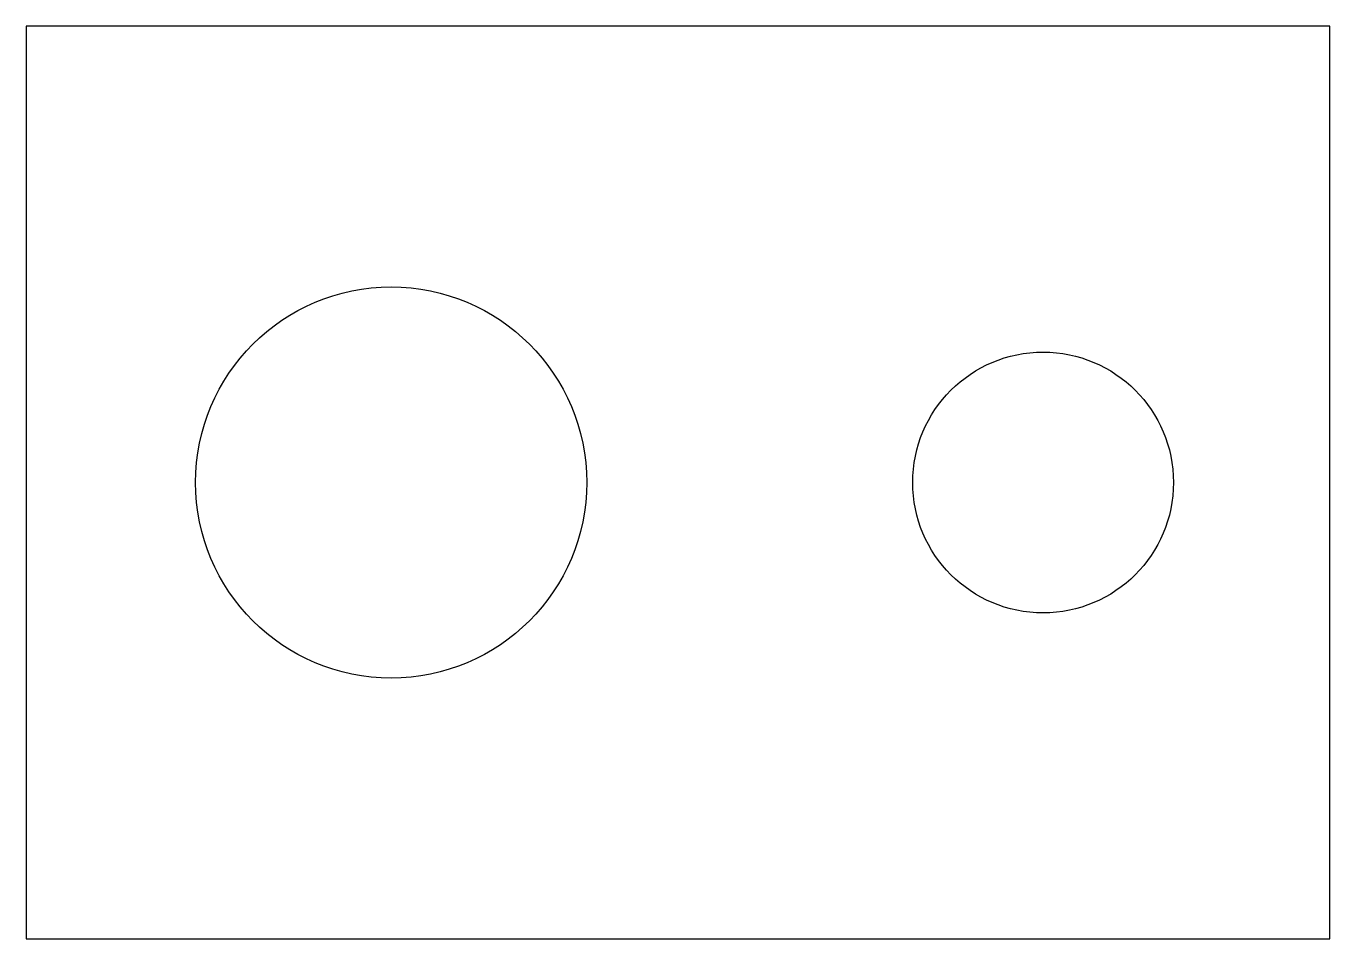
# Model space of a CAD drawing. Header units: millimetres. Extents: x -50 to 50, y -35 to 35.
import ezdxf

# ---------------------------------------------------------------- set-up
doc = ezdxf.new("R2010")
doc.units = ezdxf.units.MM
for name, color, linetype in [('A_BORE_30_Z-19', 2, 'CONTINUOUS'), ('B_BORE_20_Z-19', 3, 'CONTINUOUS'), ('BLANK', 1, 'CONTINUOUS')]:
    doc.layers.add(name, color=color, linetype=linetype)

msp = doc.modelspace()

# ---------------------------------------------------------------- linework, layer by layer
at = {"layer": 'A_BORE_30_Z-19'}
msp.add_circle((-22, 0), 15, dxfattribs=at)
at = {"layer": 'B_BORE_20_Z-19'}
msp.add_circle((28, 0), 10, dxfattribs=at)
at = {"layer": 'BLANK'}
for p, q in [((50, 35), (-50, 35)), ((-50, 35), (-50, -35)), ((50, -35), (50, 35)), ((-50, -35), (50, -35))]:
    msp.add_line(p, q, dxfattribs=at)

doc.saveas('drawing.dxf')
